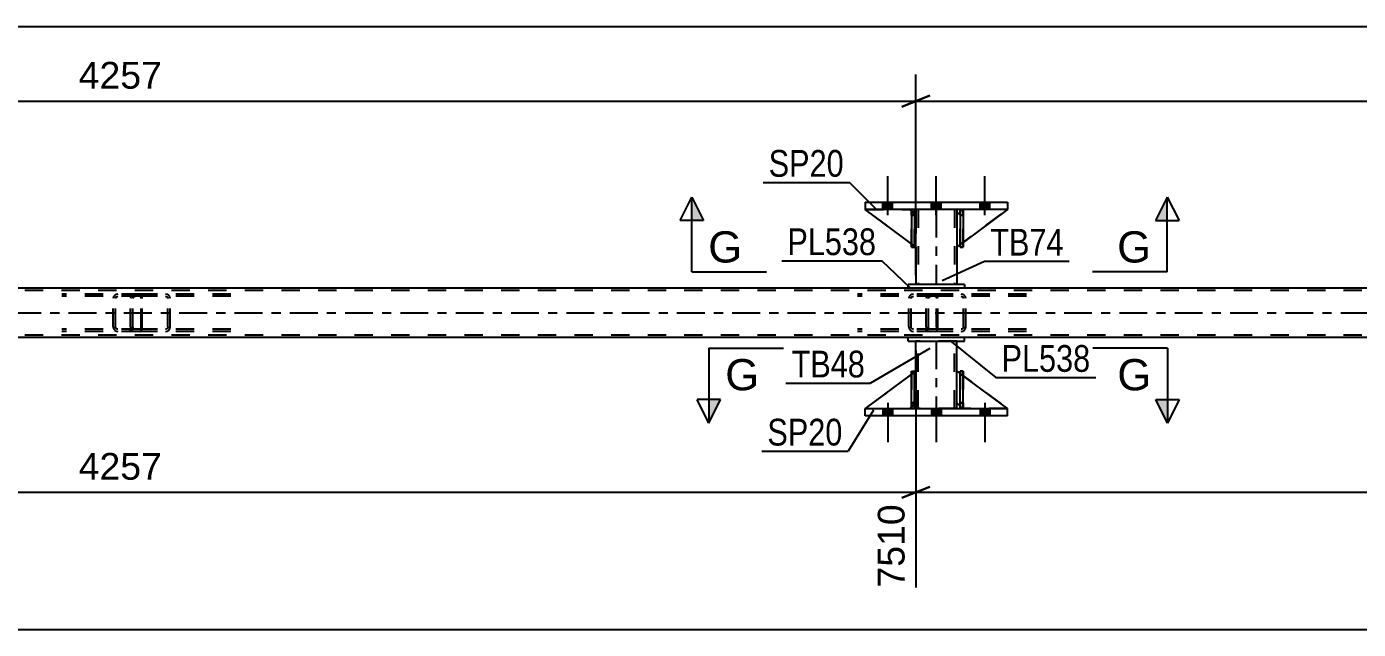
# Model space of a CAD drawing. Header units: millimetres. Extents: x -115 to 726, y -400 to 194.
# Drawn here: x 117 to 259.5, y -237.6 to -173.1 of the extents above; entities that cross this region are included whole.
import ezdxf

# ---------------------------------------------------------------- set-up
doc = ezdxf.new("R2010")
doc.units = ezdxf.units.MM
doc.linetypes.add('DXK_LINE_DOT2', pattern=[3.9198, 1.9599, -1.9599])
doc.linetypes.add('DXK_LINE_DOT3', pattern=[5.9187, 2.979, -0.9799, 0.9799, -0.9799])
doc.styles.add('Arial', font='arial.ttf', dxfattribs={"height": 0.2})
doc.styles.add('Arial Narrow', font='ARIALN.TTF', dxfattribs={"height": 0.2})

# ---------------------------------------------------------------- blocks, each defined once
blk = doc.blocks.new('Bolt-203724152-2300 - 2267')
at = {"linetype": 'Continuous'}
for points in [[(208.64, -214.74), (209.68, -214.74), (209.68, -213.94), (208.64, -213.94)], [(208.64, -214.74), (209.68, -214.74), (209.68, -213.94), (208.64, -213.94)], [(208.64, -214.74), (209.68, -214.74), (209.68, -213.94), (208.64, -213.94)], [(213.84, -214.74), (214.88, -214.74), (214.88, -213.94), (213.84, -213.94)], [(213.84, -214.74), (214.88, -214.74), (214.88, -213.94), (213.84, -213.94)], [(219.04, -214.74), (220.08, -214.74), (220.08, -213.94), (219.04, -213.94)], [(219.04, -214.74), (220.08, -214.74), (220.08, -213.94), (219.04, -213.94)], [(219.04, -214.74), (220.08, -214.74), (220.08, -213.94), (219.04, -213.94)]]:
    blk.add_hatch(color=1, dxfattribs=at).paths.add_polyline_path(points)
at = {"color": 1, "linetype": 'Continuous'}
for p, q in [((209.16, -213.34), (209.16, -217.54)), ((209.16, -213.34), (209.16, -217.54)), ((209.16, -213.34), (209.16, -217.54)), ((214.36, -213.34), (214.36, -217.54)), ((214.36, -213.34), (214.36, -217.54)), ((219.56, -213.34), (219.56, -217.54)), ((219.56, -213.34), (219.56, -217.54)), ((219.56, -213.34), (219.56, -217.54)), ((208.64, -213.94), (208.64, -214.74)), ((208.64, -213.94), (208.64, -214.74)), ((208.64, -213.94), (208.64, -214.74)), ((209.68, -213.94), (209.68, -214.74)), ((209.68, -213.94), (209.68, -214.74)), ((209.68, -213.94), (209.68, -214.74)), ((213.84, -213.94), (213.84, -214.74)), ((213.84, -213.94), (213.84, -214.74)), ((214.88, -213.94), (214.88, -214.74)), ((214.88, -213.94), (214.88, -214.74)), ((219.04, -213.94), (219.04, -214.74)), ((219.04, -213.94), (219.04, -214.74)), ((219.04, -213.94), (219.04, -214.74)), ((220.08, -213.94), (220.08, -214.74)), ((220.08, -213.94), (220.08, -214.74)), ((220.08, -213.94), (220.08, -214.74))]:
    blk.add_line(p, q, dxfattribs=at)
blk = doc.blocks.new('Part-203724152-2422 - 2267')
at = {"color": 2, "linetype": 'Continuous'}
for p, q in [((206.76, -191.86), (206.76, -192.66)), ((206.76, -191.86), (221.96, -191.86)), ((221.96, -191.86), (221.96, -192.66)), ((221.96, -192.66), (206.76, -192.66))]:
    blk.add_line(p, q, dxfattribs=at)
blk = doc.blocks.new('Part-203724152-2302 - 2267')
at = {"color": 7, "linetype": 'DXK_LINE_DOT2'}
for p, q in [((213.3, -201.99), (213.26, -202.18)), ((213.26, -205.22), (213.26, -202.18)), ((213.51, -202.18), (213.53, -202.09)), ((213.51, -205.22), (213.51, -202.18)), ((213.53, -202.09), (213.59, -202.01)), ((213.77, -201.7), (213.57, -201.73)), ((213.59, -202.01), (213.67, -201.96)), ((213.67, -201.96), (213.77, -201.94)), ((224, -201.7), (213.77, -201.7)), ((224, -201.94), (213.77, -201.94)), ((217.2, -201.73), (217.01, -201.7)), ((217.01, -201.94), (217.1, -201.96)), ((217.1, -201.96), (217.19, -202.01)), ((217.19, -202.01), (217.24, -202.09)), ((217.24, -202.09), (217.26, -202.18)), ((217.26, -205.22), (217.26, -202.18)), ((217.52, -202.18), (217.48, -201.99)), ((217.52, -205.22), (217.52, -202.18)), ((213.26, -205.22), (213.3, -205.4)), ((213.53, -205.31), (213.51, -205.22)), ((213.59, -205.39), (213.53, -205.31)), ((213.57, -205.66), (213.77, -205.7)), ((213.67, -205.44), (213.59, -205.39)), ((213.77, -205.46), (213.67, -205.44)), ((224, -205.46), (213.77, -205.46)), ((224, -205.7), (213.77, -205.7)), ((217.1, -205.44), (217.01, -205.46)), ((217.01, -205.7), (217.2, -205.66)), ((217.19, -205.39), (217.1, -205.44)), ((217.24, -205.31), (217.19, -205.39)), ((217.26, -205.22), (217.24, -205.31)), ((217.48, -205.4), (217.52, -205.22))]:
    blk.add_line(p, q, dxfattribs=at)
for centre, start, end in [((213.75, -202.2), 110.7583, 155.68), ((217.02, -202.2), 24.32, 69.2417), ((213.75, -205.2), 204.32, 249.2417), ((217.02, -205.2), 290.7583, 335.68)]:
    blk.add_arc(centre, 0.496, start, end, dxfattribs=at)
blk = doc.blocks.new('Part-203724152-2303 - 2267')
at = {"color": 7, "linetype": 'DXK_LINE_DOT2'}
for p, q in [((129.12, -201.7), (120.79, -201.7)), ((129.12, -201.94), (120.79, -201.94)), ((126.32, -201.99), (126.28, -202.18)), ((126.28, -205.22), (126.28, -202.18)), ((126.53, -202.18), (126.55, -202.09)), ((126.53, -205.22), (126.53, -202.18)), ((126.55, -202.09), (126.61, -202.01)), ((126.78, -201.7), (126.59, -201.73)), ((126.61, -202.01), (126.69, -201.96)), ((126.69, -201.96), (126.78, -201.94)), ((128.12, -201.94), (128.12, -201.7)), ((129.22, -201.73), (129.12, -201.7)), ((129.12, -201.94), (129.17, -201.96)), ((129.17, -201.96), (129.21, -202.01)), ((129.21, -202.01), (129.24, -202.09)), ((129.31, -201.84), (129.22, -201.73)), ((129.24, -202.09), (129.25, -202.18)), ((129.25, -205.22), (129.25, -202.18)), ((129.37, -201.99), (129.31, -201.84)), ((129.39, -202.18), (129.37, -201.99)), ((129.39, -205.22), (129.39, -202.18)), ((129.12, -205.46), (120.79, -205.46)), ((129.12, -205.7), (120.79, -205.7)), ((126.28, -205.22), (126.32, -205.4)), ((126.55, -205.31), (126.53, -205.22)), ((126.61, -205.39), (126.55, -205.31)), ((126.59, -205.66), (126.78, -205.7)), ((126.69, -205.44), (126.61, -205.39)), ((126.78, -205.46), (126.69, -205.44)), ((128.12, -205.7), (128.12, -205.46)), ((129.17, -205.44), (129.12, -205.46)), ((129.12, -205.7), (129.22, -205.66)), ((129.21, -205.39), (129.17, -205.44)), ((129.24, -205.31), (129.21, -205.39)), ((129.22, -205.66), (129.31, -205.56)), ((129.25, -205.22), (129.24, -205.31)), ((129.31, -205.56), (129.37, -205.4)), ((129.37, -205.4), (129.39, -205.22))]:
    blk.add_line(p, q, dxfattribs=at)
for centre, start, end in [((126.77, -202.19), 111.1941, 156.1506), ((126.77, -205.2), 203.8494, 248.8059)]:
    blk.add_arc(centre, 0.492, start, end, dxfattribs=at)
blk = doc.blocks.new('Part-203724152-2305 - 2267')
at = {"color": 7, "linetype": 'DXK_LINE_DOT2'}
for p, q in [((608.77, -201.3), (-50.14, -201.3)), ((608.77, -206.1), (-50.14, -206.1)), ((217.36, -206.34), (211.36, -206.34))]:
    blk.add_line(p, q, dxfattribs=at)
at = {"color": 2, "linetype": 'Continuous'}
for p, q in [((608.77, -201.06), (47.1, -201.06)), ((211.36, -206.34), (47.1, -206.34)), ((466.78, -206.34), (217.36, -206.34))]:
    blk.add_line(p, q, dxfattribs=at)
at = {"color": 7, "linetype": 'DXK_LINE_DOT3'}
blk.add_line((-50.14, -203.7), (608.77, -203.7), dxfattribs=at)
blk = doc.blocks.new('Bolt-203724152-2323 - 2267')
at = {"linetype": 'Continuous'}
for points in [[(209.68, -191.86), (208.64, -191.86), (208.64, -192.66), (209.68, -192.66)], [(209.68, -191.86), (208.64, -191.86), (208.64, -192.66), (209.68, -192.66)], [(209.68, -191.86), (208.64, -191.86), (208.64, -192.66), (209.68, -192.66)], [(214.88, -191.86), (213.84, -191.86), (213.84, -192.66), (214.88, -192.66)], [(214.88, -191.86), (213.84, -191.86), (213.84, -192.66), (214.88, -192.66)], [(220.08, -191.86), (219.04, -191.86), (219.04, -192.66), (220.08, -192.66)], [(220.08, -191.86), (219.04, -191.86), (219.04, -192.66), (220.08, -192.66)], [(220.08, -191.86), (219.04, -191.86), (219.04, -192.66), (220.08, -192.66)]]:
    blk.add_hatch(color=1, dxfattribs=at).paths.add_polyline_path(points)
at = {"color": 1, "linetype": 'Continuous'}
for p, q in [((209.16, -193.26), (209.16, -189.06)), ((209.16, -193.26), (209.16, -189.06)), ((209.16, -193.26), (209.16, -189.06)), ((214.36, -193.26), (214.36, -189.06)), ((214.36, -193.26), (214.36, -189.06)), ((219.56, -193.26), (219.56, -189.06)), ((219.56, -193.26), (219.56, -189.06)), ((219.56, -193.26), (219.56, -189.06)), ((208.64, -192.66), (208.64, -191.86)), ((208.64, -192.66), (208.64, -191.86)), ((208.64, -192.66), (208.64, -191.86)), ((209.68, -192.66), (209.68, -191.86)), ((209.68, -192.66), (209.68, -191.86)), ((209.68, -192.66), (209.68, -191.86)), ((213.84, -192.66), (213.84, -191.86)), ((213.84, -192.66), (213.84, -191.86)), ((214.88, -192.66), (214.88, -191.86)), ((214.88, -192.66), (214.88, -191.86)), ((219.04, -192.66), (219.04, -191.86)), ((219.04, -192.66), (219.04, -191.86)), ((219.04, -192.66), (219.04, -191.86)), ((220.08, -192.66), (220.08, -191.86)), ((220.08, -192.66), (220.08, -191.86)), ((220.08, -192.66), (220.08, -191.86))]:
    blk.add_line(p, q, dxfattribs=at)
blk = doc.blocks.new('Part-203724152-2333 - 2267')
at = {"color": 7, "linetype": 'DXK_LINE_DOT2'}
for p, q in [((214.25, -201.7), (205.93, -201.7)), ((214.25, -201.94), (205.93, -201.94)), ((211.45, -201.99), (211.41, -202.18)), ((211.41, -205.22), (211.41, -202.18)), ((211.67, -202.18), (211.68, -202.09)), ((211.67, -205.22), (211.67, -202.18)), ((211.68, -202.09), (211.74, -202.01)), ((211.92, -201.7), (211.72, -201.73)), ((211.74, -202.01), (211.82, -201.96)), ((211.82, -201.96), (211.92, -201.94)), ((213.26, -201.94), (213.26, -201.7)), ((214.36, -201.73), (214.25, -201.7)), ((214.25, -201.94), (214.3, -201.96)), ((214.3, -201.96), (214.35, -202.01)), ((214.35, -202.01), (214.38, -202.09)), ((214.44, -201.84), (214.36, -201.73)), ((214.38, -202.09), (214.39, -202.18)), ((214.39, -205.22), (214.39, -202.18)), ((214.5, -201.99), (214.44, -201.84)), ((214.52, -202.18), (214.5, -201.99)), ((214.52, -205.22), (214.52, -202.18)), ((214.25, -205.46), (205.93, -205.46)), ((214.25, -205.7), (205.93, -205.7)), ((211.41, -205.22), (211.45, -205.4)), ((211.68, -205.31), (211.67, -205.22)), ((211.74, -205.39), (211.68, -205.31)), ((211.72, -205.66), (211.92, -205.7)), ((211.82, -205.44), (211.74, -205.39)), ((211.92, -205.46), (211.82, -205.44)), ((213.26, -205.7), (213.26, -205.46)), ((214.3, -205.44), (214.25, -205.46)), ((214.25, -205.7), (214.36, -205.66)), ((214.35, -205.39), (214.3, -205.44)), ((214.38, -205.31), (214.35, -205.39)), ((214.36, -205.66), (214.44, -205.56)), ((214.39, -205.22), (214.38, -205.31)), ((214.44, -205.56), (214.5, -205.4)), ((214.5, -205.4), (214.52, -205.22))]:
    blk.add_line(p, q, dxfattribs=at)
for centre, start, end in [((211.9, -202.19), 111.1941, 156.1506), ((211.9, -205.2), 203.8494, 248.8059)]:
    blk.add_arc(centre, 0.492, start, end, dxfattribs=at)
blk = doc.blocks.new('Part-203724152-2409 - 2267')
at = {"color": 2, "linetype": 'Continuous'}
for p, q in [((217.24, -192.66), (216.92, -192.66)), ((216.92, -192.66), (216.92, -196.66)), ((217.24, -192.66), (217.24, -192.66)), ((217.24, -192.66), (217.24, -196.66)), ((217.24, -196.66), (216.92, -196.66))]:
    blk.add_line(p, q, dxfattribs=at)
at = {"color": 7, "linetype": 'DXK_LINE_DOT2'}
for p, q in [((216.92, -192.66), (216.92, -193.26)), ((216.92, -192.66), (216.92, -192.66)), ((217.24, -193.26), (216.92, -193.26)), ((216.92, -193.26), (216.92, -196.66)), ((217.24, -193.26), (217.24, -192.66)), ((217.24, -192.66), (217.24, -192.66)), ((217.24, -196.66), (217.24, -193.26))]:
    blk.add_line(p, q, dxfattribs=at)
blk = doc.blocks.new('Part-203724152-2410 - 2267')
at = {"color": 2, "linetype": 'Continuous'}
for p, q in [((212.04, -192.66), (211.72, -192.66)), ((211.72, -192.66), (211.72, -196.66)), ((212.04, -192.66), (212.04, -192.66)), ((212.04, -192.66), (212.04, -196.66)), ((212.04, -196.66), (211.72, -196.66))]:
    blk.add_line(p, q, dxfattribs=at)
at = {"color": 7, "linetype": 'DXK_LINE_DOT2'}
for p, q in [((211.72, -192.66), (211.72, -193.26)), ((211.72, -192.66), (211.72, -192.66)), ((212.04, -193.26), (211.72, -193.26)), ((211.72, -193.26), (211.72, -196.66)), ((212.04, -193.26), (212.04, -192.66)), ((212.04, -192.66), (212.04, -192.66)), ((212.04, -196.66), (212.04, -193.26))]:
    blk.add_line(p, q, dxfattribs=at)
blk = doc.blocks.new('Part-203724152-2411 - 2267')
at = {"color": 7, "linetype": 'DXK_LINE_DOT2'}
for p, q in [((216.92, -193.26), (216.92, -192.66)), ((216.92, -192.66), (216.92, -192.66)), ((216.92, -192.66), (216.92, -196.66)), ((216.92, -192.66), (217.24, -192.66)), ((216.92, -196.66), (216.92, -193.26)), ((216.92, -193.26), (217.24, -193.26)), ((217.24, -192.66), (217.24, -193.26)), ((217.24, -196.66), (217.24, -192.66)), ((217.24, -193.26), (217.24, -196.66)), ((216.92, -196.66), (217.24, -196.66))]:
    blk.add_line(p, q, dxfattribs=at)
blk = doc.blocks.new('Part-203724152-2433 - 2267')
at = {"color": 7, "linetype": 'DXK_LINE_DOT2'}
for p, q in [((211.72, -209.94), (212.04, -209.94)), ((211.72, -213.34), (211.72, -209.94)), ((211.72, -209.94), (211.72, -213.94)), ((212.04, -209.94), (212.04, -213.34)), ((212.04, -213.94), (212.04, -210.03)), ((212.04, -213.34), (211.72, -213.34)), ((211.72, -213.94), (211.72, -213.34)), ((212.04, -213.34), (212.04, -213.94)), ((212.04, -213.94), (211.72, -213.94)), ((212.04, -213.94), (212.04, -213.94))]:
    blk.add_line(p, q, dxfattribs=at)
blk = doc.blocks.new('Part-203724152-2436 - 2267')
at = {"color": 2, "linetype": 'Continuous'}
for p, q in [((216.56, -213.34), (216.56, -209.94)), ((216.56, -209.94), (216.92, -210.2)), ((221.96, -213.94), (217.24, -210.44)), ((216.92, -213.69), (216.56, -213.34))]:
    blk.add_line(p, q, dxfattribs=at)
at = {"color": 7, "linetype": 'DXK_LINE_DOT2'}
for p, q in [((217.24, -210.44), (216.92, -210.2)), ((216.92, -213.69), (217.16, -213.94)), ((217.16, -213.94), (221.96, -213.94))]:
    blk.add_line(p, q, dxfattribs=at)
blk = doc.blocks.new('Part-203724152-2437 - 2267')
at = {"color": 7, "linetype": 'DXK_LINE_DOT2'}
for p, q in [((216.56, -213.34), (216.56, -209.94)), ((216.56, -209.94), (221.96, -213.94)), ((217.16, -213.94), (216.56, -213.34)), ((221.96, -213.94), (217.16, -213.94))]:
    blk.add_line(p, q, dxfattribs=at)
blk = doc.blocks.new('Part-203724152-2442 - 2267')
at = {"color": 2, "linetype": 'Continuous'}
for p, q in [((212.16, -192.66), (212.16, -193.26)), ((216.56, -192.66), (216.56, -193.26)), ((212.16, -196.66), (212.16, -200.66)), ((216.56, -196.66), (216.56, -200.66))]:
    blk.add_line(p, q, dxfattribs=at)
at = {"color": 7, "linetype": 'DXK_LINE_DOT2'}
for p, q in [((216.56, -192.66), (212.16, -192.66)), ((212.16, -193.26), (212.16, -196.66)), ((212.4, -192.66), (212.4, -200.66)), ((216.32, -192.66), (216.32, -200.66)), ((216.56, -193.26), (216.56, -196.66)), ((216.56, -200.66), (212.16, -200.66))]:
    blk.add_line(p, q, dxfattribs=at)
at = {"color": 7, "linetype": 'DXK_LINE_DOT3'}
blk.add_line((214.36, -192.66), (214.36, -200.66), dxfattribs=at)
blk = doc.blocks.new('Part-203724152-2448 - 2267')
at = {"color": 2, "linetype": 'Continuous'}
for p, q in [((217.36, -206.34), (211.36, -206.34)), ((211.36, -206.74), (211.36, -206.34)), ((217.36, -206.74), (217.36, -206.34)), ((211.36, -206.74), (217.36, -206.74))]:
    blk.add_line(p, q, dxfattribs=at)
blk = doc.blocks.new('Part-203724152-2453 - 2267')
at = {"color": 2, "linetype": 'Continuous'}
for p, q in [((212.16, -209.94), (212.16, -206.74)), ((216.56, -209.94), (216.56, -206.74)), ((212.16, -213.94), (212.16, -213.34)), ((216.56, -213.94), (216.56, -213.34))]:
    blk.add_line(p, q, dxfattribs=at)
at = {"color": 7, "linetype": 'DXK_LINE_DOT2'}
for p, q in [((216.56, -206.74), (212.16, -206.74)), ((212.4, -213.94), (212.4, -206.74)), ((216.32, -213.94), (216.32, -206.74)), ((212.16, -213.34), (212.16, -209.94)), ((216.56, -213.34), (216.56, -209.94)), ((216.56, -213.94), (212.16, -213.94))]:
    blk.add_line(p, q, dxfattribs=at)
at = {"color": 7, "linetype": 'DXK_LINE_DOT3'}
blk.add_line((214.36, -206.74), (214.36, -213.94), dxfattribs=at)
blk = doc.blocks.new('Part-203724152-2457 - 2267')
at = {"color": 2, "linetype": 'Continuous'}
for p, q in [((216.92, -192.9), (216.56, -193.26)), ((216.56, -193.26), (216.56, -196.66)), ((221.96, -192.66), (217.24, -196.16)), ((216.56, -196.66), (216.92, -196.39))]:
    blk.add_line(p, q, dxfattribs=at)
at = {"color": 7, "linetype": 'DXK_LINE_DOT2'}
for p, q in [((217.16, -192.66), (216.92, -192.9)), ((221.96, -192.66), (217.16, -192.66)), ((221.96, -192.66), (221.96, -192.66)), ((221.96, -192.66), (221.96, -192.66)), ((217.24, -196.16), (216.92, -196.39))]:
    blk.add_line(p, q, dxfattribs=at)
blk = doc.blocks.new('Part-203724152-2458 - 2267')
at = {"color": 2, "linetype": 'Continuous'}
for p, q in [((211.72, -210.27), (206.76, -213.94)), ((212.16, -209.94), (212.04, -210.03)), ((212.16, -213.34), (212.16, -209.94)), ((212.16, -213.34), (212.04, -213.46)), ((212.16, -213.34), (212.16, -213.34)), ((211.72, -213.78), (211.56, -213.94))]:
    blk.add_line(p, q, dxfattribs=at)
at = {"color": 7, "linetype": 'DXK_LINE_DOT2'}
for p, q in [((212.04, -210.03), (211.72, -210.27)), ((212.16, -213.34), (212.16, -209.94)), ((212.16, -213.34), (211.56, -213.94)), ((212.04, -213.46), (211.72, -213.78)), ((206.76, -213.94), (206.76, -213.94)), ((206.76, -213.94), (211.56, -213.94))]:
    blk.add_line(p, q, dxfattribs=at)
blk = doc.blocks.new('Part-203724152-2459 - 2267')
at = {"color": 7, "linetype": 'DXK_LINE_DOT2'}
for p, q in [((212.16, -209.94), (206.76, -213.94)), ((212.16, -213.34), (212.16, -209.94)), ((212.16, -209.94), (212.16, -213.34)), ((211.56, -213.94), (212.16, -213.34)), ((212.16, -213.34), (211.56, -213.94)), ((212.16, -213.34), (212.16, -213.34)), ((206.76, -213.94), (211.56, -213.94))]:
    blk.add_line(p, q, dxfattribs=at)
blk = doc.blocks.new('Part-203724152-2472 - 2267')
at = {"color": 7, "linetype": 'DXK_LINE_DOT2'}
for p, q in [((128.16, -201.99), (128.12, -202.18)), ((128.12, -205.22), (128.12, -202.18)), ((128.38, -202.18), (128.4, -202.09)), ((128.38, -205.22), (128.38, -202.18)), ((128.4, -202.09), (128.46, -202.01)), ((128.64, -201.7), (128.44, -201.73)), ((128.46, -202.01), (128.54, -201.96)), ((128.54, -201.96), (128.64, -201.94)), ((138.86, -201.7), (128.64, -201.7)), ((138.86, -201.94), (128.64, -201.94)), ((132.07, -201.73), (131.87, -201.7)), ((131.87, -201.94), (131.97, -201.96)), ((131.97, -201.96), (132.05, -202.01)), ((132.05, -202.01), (132.11, -202.09)), ((132.11, -202.09), (132.13, -202.18)), ((132.13, -205.22), (132.13, -202.18)), ((132.38, -202.18), (132.34, -201.99)), ((132.38, -205.22), (132.38, -202.18)), ((128.12, -205.22), (128.16, -205.4)), ((128.4, -205.31), (128.38, -205.22)), ((128.46, -205.39), (128.4, -205.31)), ((128.44, -205.66), (128.64, -205.7)), ((128.54, -205.44), (128.46, -205.39)), ((128.64, -205.46), (128.54, -205.44)), ((138.86, -205.46), (128.64, -205.46)), ((138.86, -205.7), (128.64, -205.7)), ((131.97, -205.44), (131.87, -205.46)), ((131.87, -205.7), (132.07, -205.66)), ((132.05, -205.39), (131.97, -205.44)), ((132.11, -205.31), (132.05, -205.39)), ((132.13, -205.22), (132.11, -205.31)), ((132.34, -205.4), (132.38, -205.22))]:
    blk.add_line(p, q, dxfattribs=at)
for centre, start, end in [((128.62, -202.2), 110.7583, 155.68), ((131.89, -202.2), 24.32, 69.2417), ((128.62, -205.2), 204.32, 249.2417), ((131.89, -205.2), 290.7583, 335.68)]:
    blk.add_arc(centre, 0.496, start, end, dxfattribs=at)
blk = doc.blocks.new('Part-203724152-2474 - 2267')
at = {"color": 2, "linetype": 'Continuous'}
for p, q in [((216.92, -213.94), (216.92, -209.94)), ((216.92, -209.94), (217.24, -209.94)), ((217.24, -213.94), (217.24, -209.94)), ((216.92, -213.94), (216.92, -213.94)), ((217.24, -213.94), (216.92, -213.94))]:
    blk.add_line(p, q, dxfattribs=at)
at = {"color": 7, "linetype": 'DXK_LINE_DOT2'}
for p, q in [((216.92, -209.94), (216.92, -213.34)), ((217.24, -213.34), (217.24, -209.94)), ((216.92, -213.34), (216.92, -213.94)), ((216.92, -213.34), (217.24, -213.34)), ((217.24, -213.94), (217.24, -213.34)), ((216.92, -213.94), (216.92, -213.94)), ((216.92, -213.94), (216.92, -213.94)), ((217.24, -213.94), (217.24, -213.94))]:
    blk.add_line(p, q, dxfattribs=at)
blk = doc.blocks.new('Part-203724152-2475 - 2267')
at = {"color": 2, "linetype": 'Continuous'}
for p, q in [((211.72, -213.94), (211.72, -209.94)), ((211.72, -209.94), (212.04, -209.94)), ((212.04, -213.94), (212.04, -209.94)), ((211.72, -213.94), (211.72, -213.94)), ((212.04, -213.94), (211.72, -213.94))]:
    blk.add_line(p, q, dxfattribs=at)
at = {"color": 7, "linetype": 'DXK_LINE_DOT2'}
for p, q in [((211.72, -209.94), (211.72, -213.34)), ((212.04, -213.34), (212.04, -209.94)), ((211.72, -213.34), (211.72, -213.94)), ((211.72, -213.34), (212.04, -213.34)), ((212.04, -213.94), (212.04, -213.34)), ((211.72, -213.94), (211.72, -213.94)), ((211.72, -213.94), (211.72, -213.94)), ((212.04, -213.94), (212.04, -213.94))]:
    blk.add_line(p, q, dxfattribs=at)
blk = doc.blocks.new('Part-203724152-2476 - 2267')
at = {"color": 7, "linetype": 'DXK_LINE_DOT2'}
for p, q in [((217.24, -209.94), (216.92, -209.94)), ((216.92, -213.34), (216.92, -209.94)), ((216.92, -213.94), (216.92, -209.94)), ((217.24, -209.94), (217.24, -213.34)), ((217.24, -213.94), (217.24, -209.94)), ((217.24, -213.34), (216.92, -213.34)), ((216.92, -213.94), (216.92, -213.34)), ((217.24, -213.34), (217.24, -213.94)), ((217.24, -213.94), (216.92, -213.94)), ((217.24, -213.94), (217.24, -213.94))]:
    blk.add_line(p, q, dxfattribs=at)
blk = doc.blocks.new('Part-203724152-2482 - 2267')
at = {"color": 7, "linetype": 'DXK_LINE_DOT2'}
for p, q in [((217.16, -192.66), (216.56, -193.26)), ((216.56, -196.66), (221.96, -192.66)), ((216.56, -193.26), (216.56, -196.66)), ((221.96, -192.66), (217.16, -192.66))]:
    blk.add_line(p, q, dxfattribs=at)
blk = doc.blocks.new('Part-203724152-2487 - 2267')
at = {"color": 2, "linetype": 'Continuous'}
for p, q in [((206.76, -214.74), (206.76, -213.94)), ((206.76, -213.94), (221.96, -213.94)), ((221.96, -214.74), (206.76, -214.74)), ((221.96, -214.74), (221.96, -213.94))]:
    blk.add_line(p, q, dxfattribs=at)
blk = doc.blocks.new('Part-203724152-2488 - 2267')
at = {"color": 7, "linetype": 'DXK_LINE_DOT2'}
for p, q in [((211.72, -193.26), (211.72, -192.66)), ((211.72, -192.66), (211.72, -192.66)), ((211.72, -192.66), (211.72, -196.66)), ((211.72, -192.66), (212.04, -192.66)), ((211.72, -196.66), (211.72, -193.26)), ((211.72, -193.26), (212.04, -193.26)), ((212.04, -192.66), (212.04, -193.26)), ((212.04, -196.66), (212.04, -192.66)), ((212.04, -193.26), (212.04, -196.66)), ((211.72, -196.66), (212.04, -196.66))]:
    blk.add_line(p, q, dxfattribs=at)
blk = doc.blocks.new('Part-203724152-2489 - 2267')
at = {"color": 2, "linetype": 'Continuous'}
for p, q in [((211.72, -196.33), (206.76, -192.66)), ((211.72, -192.81), (211.56, -192.66)), ((212.16, -193.26), (212.04, -193.13)), ((212.16, -193.26), (212.16, -193.26)), ((212.16, -196.66), (212.16, -193.26)), ((212.04, -196.56), (212.16, -196.66)), ((212.16, -196.66), (212.16, -196.66))]:
    blk.add_line(p, q, dxfattribs=at)
at = {"color": 7, "linetype": 'DXK_LINE_DOT2'}
for p, q in [((211.56, -192.66), (206.76, -192.66)), ((206.76, -192.66), (206.76, -192.66)), ((211.56, -192.66), (212.16, -193.26)), ((212.04, -193.13), (211.72, -192.81)), ((212.16, -193.26), (212.16, -196.66)), ((212.04, -196.56), (211.72, -196.33))]:
    blk.add_line(p, q, dxfattribs=at)
blk = doc.blocks.new('Part-203724152-2490 - 2267')
at = {"color": 7, "linetype": 'DXK_LINE_DOT2'}
for p, q in [((212.16, -196.66), (206.76, -192.66)), ((206.76, -192.66), (211.56, -192.66)), ((211.56, -192.66), (212.16, -193.26)), ((212.16, -193.26), (211.56, -192.66)), ((212.16, -193.26), (212.16, -196.66)), ((212.16, -193.26), (212.16, -193.26)), ((212.16, -193.26), (212.16, -196.66))]:
    blk.add_line(p, q, dxfattribs=at)
blk = doc.blocks.new('Part-203724152-2495 - 2267')
at = {"color": 2, "linetype": 'Continuous'}
for p, q in [((217.36, -200.66), (211.36, -200.66)), ((211.36, -201.06), (211.36, -200.66)), ((217.36, -200.66), (217.36, -201.06)), ((217.36, -201.06), (211.36, -201.06))]:
    blk.add_line(p, q, dxfattribs=at)
blk = doc.blocks.new('StraightDimension-203724152-2558 - 2267')
at = {"color": 7, "linetype": 'Continuous'}
blk.add_line((-59.4, -237.59), (618.03, -237.59), dxfattribs=at)
blk = doc.blocks.new('StraightDimension-203724152-2582 - 2267')
at = {"color": 7, "linetype": 'Continuous'}
for p, q in [((212.16, -207.74), (212.16, -233.11)), ((213.66, -222.32), (210.66, -223.52)), ((212.16, -222.92), (467.58, -222.92))]:
    blk.add_line(p, q, dxfattribs=at)
blk = doc.blocks.new('StraightDimension-203724152-2602 - 2267')
at = {"color": 7, "linetype": 'Continuous'}
for p, q in [((212.16, -207.74), (212.16, -233.11)), ((41.9, -222.92), (212.16, -222.92)), ((210.66, -223.52), (213.66, -222.32))]:
    blk.add_line(p, q, dxfattribs=at)
at = {"color": 0}
blk.add_wipeout([(132.08, -222.17), (132.08, -217.97), (121.98, -217.97), (121.98, -222.17)], dxfattribs=at)
at = {"color": 3, "style": 'Arial'}
blk.add_text('4257', height=2.865, dxfattribs=at).set_placement((122.58, -221.57))
at = {"color": 0, "linetype": 'Continuous'}
blk.add_wipeout([(211.56, -223.62), (207.36, -223.62), (207.36, -233.71), (211.56, -233.71)], dxfattribs=at)
at = {"color": 3, "linetype": 'Continuous', "style": 'Arial'}
blk.add_text('7510', height=2.865, rotation=90.0002, dxfattribs=at).set_placement((210.96, -233.11))
blk = doc.blocks.new('StraightDimension-203724152-2626 - 2267')
at = {"color": 7, "linetype": 'Continuous'}
for p, q in [((212.16, -199.66), (212.16, -178.21)), ((213.66, -180.46), (210.66, -181.66)), ((212.16, -181.06), (467.58, -181.06))]:
    blk.add_line(p, q, dxfattribs=at)
blk = doc.blocks.new('StraightDimension-203724152-2639 - 2267')
at = {"color": 7, "linetype": 'Continuous'}
for p, q in [((212.16, -199.66), (212.16, -178.21)), ((210.66, -181.66), (213.66, -180.46)), ((41.9, -181.06), (212.16, -181.06))]:
    blk.add_line(p, q, dxfattribs=at)
at = {"color": 0}
blk.add_wipeout([(132.08, -180.31), (132.08, -176.11), (121.98, -176.11), (121.98, -180.31)], dxfattribs=at)
at = {"color": 3, "style": 'Arial'}
blk.add_text('4257', height=2.865, dxfattribs=at).set_placement((122.58, -179.71))
blk = doc.blocks.new('StraightDimension-203724152-2696 - 2267')
at = {"color": 7, "linetype": 'Continuous'}
blk.add_line((-58.76, -173.07), (617.39, -173.07), dxfattribs=at)
blk = doc.blocks.new('Mark-203724152-2418 - 2267')
at = {"color": 0}
blk.add_wipeout([(204.46, -189.14), (204.46, -186.14), (196.42, -186.14), (196.42, -189.14)], dxfattribs=at)
blk.add_wipeout([(204.46, -189.14), (204.46, -186.14), (196.42, -186.14), (196.42, -189.14)], dxfattribs=at)
at = {"color": 30, "linetype": 'Continuous'}
for p in [(195.82, -189.74), (207.88, -192.58)]:
    blk.add_line(p, (205.06, -189.74), dxfattribs=at)
at = {"color": 3, "style": 'Arial Narrow'}
blk.add_text('SP20', height=2.863, dxfattribs=at).set_placement((196.42, -189.14))
blk = doc.blocks.new('Mark-203724152-2438 - 2267')
at = {"color": 0}
blk.add_wipeout([(227.98, -197.58), (227.98, -194.58), (220.13, -194.58), (220.13, -197.58)], dxfattribs=at)
blk.add_wipeout([(227.98, -197.58), (227.98, -194.58), (220.13, -194.58), (220.13, -197.58)], dxfattribs=at)
at = {"color": 30, "linetype": 'Continuous'}
for p, q in [((215, -200.24), (219.53, -198.18)), ((219.53, -198.18), (228.58, -198.18))]:
    blk.add_line(p, q, dxfattribs=at)
at = {"color": 3, "style": 'Arial Narrow'}
blk.add_text('TB74', height=2.863, dxfattribs=at).set_placement((220.13, -197.58))
blk = doc.blocks.new('Mark-203724152-2444 - 2267')
at = {"color": 0}
blk.add_wipeout([(230.84, -210.02), (230.84, -207.02), (221.34, -207.02), (221.34, -210.02)], dxfattribs=at)
blk.add_wipeout([(230.84, -210.02), (230.84, -207.02), (221.34, -207.02), (221.34, -210.02)], dxfattribs=at)
at = {"color": 30, "linetype": 'Continuous'}
for p, q in [((215.82, -206.66), (220.74, -210.62)), ((220.74, -210.62), (231.44, -210.62))]:
    blk.add_line(p, q, dxfattribs=at)
at = {"color": 3, "style": 'Arial Narrow'}
blk.add_text('PL538', height=2.863, dxfattribs=at).set_placement((221.34, -210.02))
blk = doc.blocks.new('Mark-203724152-2449 - 2267')
at = {"color": 0}
blk.add_wipeout([(206.73, -210.62), (206.73, -207.62), (198.87, -207.62), (198.87, -210.62)], dxfattribs=at)
blk.add_wipeout([(206.73, -210.62), (206.73, -207.62), (198.87, -207.62), (198.87, -210.62)], dxfattribs=at)
at = {"color": 30, "linetype": 'Continuous'}
for p in [(213.65, -207.52), (198.27, -211.22)]:
    blk.add_line(p, (207.33, -211.22), dxfattribs=at)
at = {"color": 3, "style": 'Arial Narrow'}
blk.add_text('TB48', height=2.863, dxfattribs=at).set_placement((198.87, -210.62))
blk = doc.blocks.new('SectionMark-203724152-2780 - 2267')
at = {"linetype": 'Continuous'}
for points in [[(189.45, -193.82), (188.2, -193.82), (188.2, -191.32)], [(239.08, -193.82), (237.83, -193.82), (239.08, -191.32)]]:
    blk.add_hatch(color=6, dxfattribs=at).paths.add_polyline_path(points)
at = {"color": 6, "linetype": 'Continuous'}
for p, q in [((186.95, -193.82), (188.2, -191.32)), ((188.2, -199.32), (188.2, -191.32)), ((188.2, -191.32), (189.45, -193.82)), ((239.08, -191.32), (237.83, -193.82)), ((239.08, -199.32), (239.08, -191.32)), ((239.08, -191.32), (240.33, -193.82)), ((189.45, -193.82), (186.95, -193.82)), ((237.83, -193.82), (240.33, -193.82)), ((188.2, -199.32), (196.2, -199.32)), ((239.08, -199.32), (231.08, -199.32))]:
    blk.add_line(p, q, dxfattribs=at)
at = {"color": 0, "linetype": 'Continuous'}
for points in [[(193.58, -198.32), (193.58, -194.82), (189.95, -194.82), (189.95, -198.32)], [(237.33, -198.32), (237.33, -194.82), (233.71, -194.82), (233.71, -198.32)]]:
    blk.add_wipeout(points, dxfattribs=at)
at = {"color": 3, "linetype": 'Continuous', "style": 'Arial'}
for p in [(189.95, -198.32), (233.71, -198.32)]:
    blk.add_text('G', height=3.34, dxfattribs=at).set_placement(p)
blk = doc.blocks.new('Mark-203724152-2483 - 2267')
at = {"color": 0}
blk.add_wipeout([(204.32, -217.91), (204.32, -214.91), (196.28, -214.91), (196.28, -217.91)], dxfattribs=at)
blk.add_wipeout([(204.32, -217.91), (204.32, -214.91), (196.28, -214.91), (196.28, -217.91)], dxfattribs=at)
at = {"color": 30, "linetype": 'Continuous'}
for p in [(207.65, -214.11), (195.68, -218.51)]:
    blk.add_line(p, (204.92, -218.51), dxfattribs=at)
at = {"color": 3, "style": 'Arial Narrow'}
blk.add_text('SP20', height=2.863, dxfattribs=at).set_placement((196.28, -217.91))
blk = doc.blocks.new('Mark-203724152-2491 - 2267')
at = {"color": 0}
blk.add_wipeout([(207.93, -197.53), (207.93, -194.53), (198.42, -194.53), (198.42, -197.53)], dxfattribs=at)
blk.add_wipeout([(207.93, -197.53), (207.93, -194.53), (198.42, -194.53), (198.42, -197.53)], dxfattribs=at)
at = {"color": 30, "linetype": 'Continuous'}
for p in [(197.82, -198.13), (211.56, -201.03)]:
    blk.add_line(p, (208.53, -198.13), dxfattribs=at)
at = {"color": 3, "style": 'Arial Narrow'}
blk.add_text('PL538', height=2.863, dxfattribs=at).set_placement((198.42, -197.53))
blk = doc.blocks.new('SectionMark-203724152-2788 - 2267')
at = {"linetype": 'Continuous'}
for points in [[(190.02, -213), (191.27, -213), (190.02, -215.5)], [(237.86, -213), (239.11, -213), (239.11, -215.5)]]:
    blk.add_hatch(color=6, dxfattribs=at).paths.add_polyline_path(points)
at = {"color": 6, "linetype": 'Continuous'}
for p, q in [((190.02, -207.5), (198.02, -207.5)), ((190.02, -207.5), (190.02, -215.5)), ((239.11, -207.5), (231.11, -207.5)), ((239.11, -207.5), (239.11, -215.5)), ((190.02, -215.5), (188.77, -213)), ((191.27, -213), (188.77, -213)), ((190.02, -215.5), (191.27, -213)), ((237.86, -213), (240.36, -213)), ((239.11, -215.5), (237.86, -213)), ((240.36, -213), (239.11, -215.5))]:
    blk.add_line(p, q, dxfattribs=at)
at = {"color": 0, "linetype": 'Continuous'}
for points in [[(195.4, -212), (195.4, -208.5), (191.77, -208.5), (191.77, -212)], [(237.36, -212), (237.36, -208.5), (233.73, -208.5), (233.73, -212)]]:
    blk.add_wipeout(points, dxfattribs=at)
at = {"color": 3, "linetype": 'Continuous', "style": 'Arial'}
for p in [(191.77, -212), (233.73, -212)]:
    blk.add_text('G', height=3.34, dxfattribs=at).set_placement(p)

msp = doc.modelspace()

# ---------------------------------------------------------------- block references
for name in ['Bolt-203724152-2323 - 2267', 'Part-203724152-2422 - 2267', 'Part-203724152-2489 - 2267', 'Part-203724152-2490 - 2267', 'Part-203724152-2410 - 2267', 'Part-203724152-2488 - 2267', 'Part-203724152-2442 - 2267', 'Part-203724152-2457 - 2267', 'Part-203724152-2482 - 2267', 'Part-203724152-2409 - 2267', 'Part-203724152-2411 - 2267', 'Part-203724152-2495 - 2267', 'Part-203724152-2305 - 2267', 'Part-203724152-2303 - 2267', 'Part-203724152-2472 - 2267', 'Part-203724152-2333 - 2267', 'Part-203724152-2302 - 2267', 'Part-203724152-2448 - 2267', 'Part-203724152-2453 - 2267', 'Part-203724152-2458 - 2267', 'Part-203724152-2459 - 2267', 'Part-203724152-2433 - 2267', 'Part-203724152-2475 - 2267', 'Part-203724152-2436 - 2267', 'Part-203724152-2437 - 2267', 'Part-203724152-2474 - 2267', 'Part-203724152-2476 - 2267', 'Bolt-203724152-2300 - 2267', 'Part-203724152-2487 - 2267']:
    msp.add_blockref(name, (0, 0))

# ---------------------------------------------------------------- next in the draw order: block references
for name in ['StraightDimension-203724152-2626 - 2267', 'StraightDimension-203724152-2558 - 2267']:
    msp.add_blockref(name, (0, 0))

# ---------------------------------------------------------------- next in the draw order: block references
for name in ['StraightDimension-203724152-2639 - 2267', 'StraightDimension-203724152-2582 - 2267']:
    msp.add_blockref(name, (0, 0))

# ---------------------------------------------------------------- next in the draw order: block references
msp.add_blockref('StraightDimension-203724152-2602 - 2267', (0, 0))

# ---------------------------------------------------------------- next in the draw order: block references
for name in ['StraightDimension-203724152-2696 - 2267', 'Mark-203724152-2483 - 2267']:
    msp.add_blockref(name, (0, 0))

# ---------------------------------------------------------------- next in the draw order: block references
for name in ['Mark-203724152-2418 - 2267', 'Mark-203724152-2438 - 2267', 'Mark-203724152-2449 - 2267', 'Mark-203724152-2444 - 2267']:
    msp.add_blockref(name, (0, 0))

# ---------------------------------------------------------------- next in the draw order: block references
for name in ['SectionMark-203724152-2780 - 2267', 'SectionMark-203724152-2788 - 2267']:
    msp.add_blockref(name, (0, 0))

# ---------------------------------------------------------------- next in the draw order: block references
msp.add_blockref('Mark-203724152-2491 - 2267', (0, 0))

doc.saveas('drawing.dxf')
